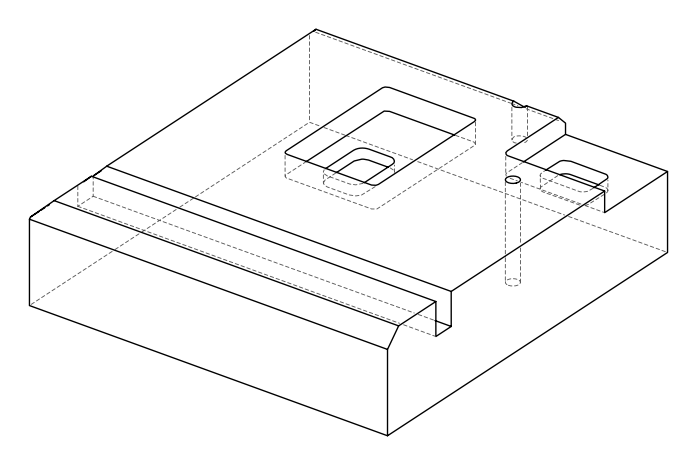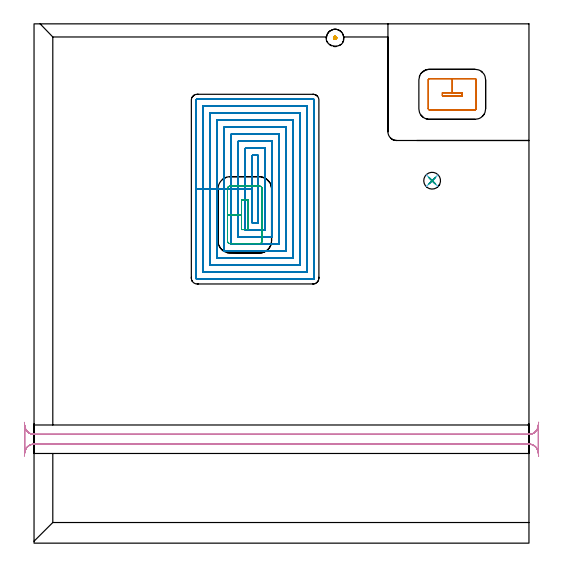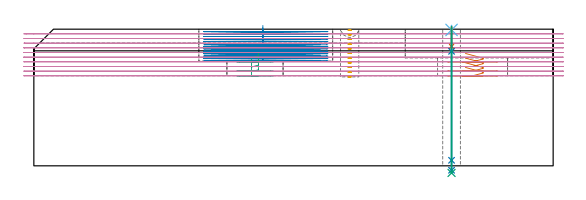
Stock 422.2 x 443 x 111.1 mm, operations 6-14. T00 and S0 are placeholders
(PLAN: 14 operations, 9 tool changes, 181 min)
(1 AREA_MILL | FG_CHAMFER_SURFACE | UGT0205_001 | 3.52 min | 10704 mm3)
(2 AREA_MILL_1 | FG_CHAMFER_SURFACE_1 | UGT0205_001 | 16.53 min | 44746 mm3)
(3 AREA_MILL_2 | FG_CHAMFER_SURFACE_2 | UGT0205_001 | 9.67 min | 18568 mm3)
(4 AREA_MILL_3 | FG_CHAMFER_SURFACE_3 | UGT0205_001 | 23.46 min | 63852 mm3)
(5 MILL_CORNER_NOTCH_RECTANGULAR | CORNER_NOTCH_RECTANGULAR | NXT0201_011 | Follow Part, ap 3, ae 75% | 26.71 min | 279431 mm3)
(6 MILL_RECTANGULAR_POCKET | POCKET_RECTANGULAR_STRAIGHT | NXT0201_012 | Follow Part, ap 4, ae 75% | 1.92 min | 34187 mm3)
(7 MILL_RECTANGULAR_POCKET_1 | POCKET_RECTANGULAR_STRAIGHT_1 | NXT0201_009 | Follow Part, ap 2, ae 75% | 76.53 min | 455399 mm3)
(8 MILL_RECTANGULAR_POCKET_2 | POCKET_RECTANGULAR_STRAIGHT_2 | NXT0201_012 | Follow Part, ap 4, ae 75% | 2.26 min | 34561 mm3)
(9 MILL_RECTANGULAR_SLOT | SLOT_RECTANGULAR | NXT0201_012 | Follow Part, ap 4, ae 75% | 18.66 min | 386972 mm3)
(10 MILL_BLIND_HOLE_FROM_SOLID_MATERIAL | STEP1POCKET | NXT0201_011 | Spiral | 0.59 min | 6471 mm3)
(11 SPOT_DRILL | STEP1HOLE | NXT0321_9005460120000 | 0.03 min | 1 mm3)
(12 DRILL_BLIND_HOLE_INTO_CENTER | STEP1HOLE | UGT0301_209 | 0.07 min | 831 mm3)
(13 GUN_DRILL_THROUGH_HOLE | STEP1HOLE | UGT0307_006 | 0.55 min | 6245 mm3)
(14 DRILL_TO_ENLARGE_THROUGH_HOLE | STEP1HOLE | UGT0301_275 | 0.48 min | 10685 mm3)
(TOOL UGT0205_001 | Chamfer Mill 20 x 3 x 45 deg. | D20 FL50 Z2)
(TOOL NXT0201_011 | ENDMILL 12mm [2P460-1200-NA 1630] | D12 FL38 Z6)
(TOOL NXT0201_012 | ENDMILL 16mm [2P460-1600-NA 1630] | D16 FL38 Z6)
(TOOL NXT0201_009 | ENDMILL 8mm [2P460-0800-NA 1630] | D8 FL26 Z6)
(TOOL NXT0321_9005460120000 | NC Spot Drill, 142deg, 12mm, Carbide, Uncoated | D12 PA142 FL30 Z2)
(TOOL UGT0301_209 | Twist Drill 9.4 mm | D9.4 PA118 FL78 Z2)
(TOOL UGT0307_006 | Gun Drill 9 mm | D9 PA130 FL24 Z1)
(TOOL UGT0301_275 | Twist Drill 14.3 mm | D14.3 PA118 FL114 Z2)
(OP 6 MILL_RECTANGULAR_POCKET)
G17 G21 G94 G90
T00 M6
G54
G17 G0 G90 X350.909 Y381.6 S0 M3
G43 Z121.1 H1
Z91.36
G94 G1 X365.2 Z87.531 F250.
Y384.2 Z86.834
X356.75 Z84.57
X348.3 F500.
Y381.6
X365.2
Y384.2
X356.75
Y396.2
X337.2
G3 X336.3 Y395.3 R0.9
G1 Y370.5
G3 X337.2 Y369.6 R0.9
G1 X376.3
G3 X377.2 Y370.5 R0.9
G1 Y395.3
G3 X376.3 Y396.2 R0.9
G1 X356.75
X355.75
G0 X350.909 Y381.6 Z87.57
G1 X365.2 Z83.741 F250.
Y384.2 Z83.044
X356.75 Z80.78
X348.3 F500.
Y381.6
X365.2
Y384.2
X356.75
Y396.2
X337.2
G3 X336.3 Y395.3 R0.9
G1 Y370.5
G3 X337.2 Y369.6 R0.9
G1 X376.3
G3 X377.2 Y370.5 R0.9
G1 Y395.3
G3 X376.3 Y396.2 R0.9
G1 X356.75
X355.75
G0 X350.909 Y381.6 Z83.78
G1 X365.2 Z79.951 F250.
Y384.2 Z79.254
X356.75 Z76.99
X348.3 F500.
Y381.6
X365.2
Y384.2
X356.75
Y396.2
X337.2
G3 X336.3 Y395.3 R0.9
G1 Y370.5
G3 X337.2 Y369.6 R0.9
G1 X376.3
G3 X377.2 Y370.5 R0.9
G1 Y395.3
G3 X376.3 Y396.2 R0.9
G1 X356.75
X355.75
G0 X350.909 Y381.6 Z79.99
G1 X365.2 Z76.161 F250.
Y384.2 Z75.464
X356.75 Z73.2
X348.3 F500.
Y381.6
X365.2
Y384.2
X356.75
Y396.2
X337.2
G3 X336.3 Y395.3 R0.9
G1 Y370.5
G3 X337.2 Y369.6 R0.9
G1 X376.3
G3 X377.2 Y370.5 R0.9
G1 Y395.3
G3 X376.3 Y396.2 R0.9
G1 X356.75
X355.75
G0 Z121.1
M5
M2
(OP 7 MILL_RECTANGULAR_POCKET_1)
G17 G21 G94 G90
T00 M6
G54
G17 G0 G90 X186.2 Y320.632 S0 M3
G43 Z121.1 H1
Z114.1
G94 G1 Y302. Z109.108 F250.
Y273.1 F500.
X191.
Y330.9
X186.2
Y302.
X180.2
Y267.1
X197.
Y336.9
X180.2
Y302.
X174.2
Y261.1
X203.
Y342.9
X174.2
Y302.
X168.2
Y255.1
X209.
Y348.9
X168.2
Y302.
X162.2
Y249.1
X215.
Y354.9
X162.2
Y302.
X156.2
Y243.1
X221.
Y360.9
X156.2
Y302.
X150.2
Y237.1
X227.
Y366.9
X150.2
Y302.
X144.2
Y231.1
X233.
Y372.9
X144.2
Y302.
X138.2
Y226.
G3 X139.1 Y225.1 R0.9
G1 X238.1
G3 X239. Y226. R0.9
G1 Y378.
G3 X238.1 Y378.9 R0.9
G1 X139.1
G3 X138.2 Y378. R0.9
G1 Y302.
Y301.
G0 X186.2 Y320.632 Z112.108
G1 Y302. Z107.115 F250.
Y273.1 F500.
X191.
Y330.9
X186.2
Y302.
X180.2
Y267.1
X197.
Y336.9
X180.2
Y302.
X174.2
Y261.1
X203.
Y342.9
X174.2
Y302.
X168.2
Y255.1
X209.
Y348.9
X168.2
Y302.
X162.2
Y249.1
X215.
Y354.9
X162.2
Y302.
X156.2
Y243.1
X221.
Y360.9
X156.2
Y302.
X150.2
Y237.1
X227.
Y366.9
X150.2
Y302.
X144.2
Y231.1
X233.
Y372.9
X144.2
Y302.
X138.2
Y226.
G3 X139.1 Y225.1 R0.9
G1 X238.1
G3 X239. Y226. R0.9
G1 Y378.
G3 X238.1 Y378.9 R0.9
G1 X139.1
G3 X138.2 Y378. R0.9
G1 Y302.
Y301.
G0 X186.2 Y320.632 Z110.115
G1 Y302. Z105.123 F250.
Y273.1 F500.
X191.
Y330.9
X186.2
Y302.
X180.2
Y267.1
X197.
Y336.9
X180.2
Y302.
X174.2
Y261.1
X203.
Y342.9
X174.2
Y302.
X168.2
Y255.1
X209.
Y348.9
X168.2
Y302.
X162.2
Y249.1
X215.
Y354.9
X162.2
Y302.
X156.2
Y243.1
X221.
Y360.9
X156.2
Y302.
X150.2
Y237.1
X227.
Y366.9
X150.2
Y302.
X144.2
Y231.1
X233.
Y372.9
X144.2
Y302.
X138.2
Y226.
G3 X139.1 Y225.1 R0.9
G1 X238.1
G3 X239. Y226. R0.9
G1 Y378.
G3 X238.1 Y378.9 R0.9
G1 X139.1
G3 X138.2 Y378. R0.9
G1 Y302.
Y301.
G0 X186.2 Y320.632 Z108.123
G1 Y302. Z103.131 F250.
Y273.1 F500.
X191.
Y330.9
X186.2
Y302.
X180.2
Y267.1
X197.
Y336.9
X180.2
Y302.
X174.2
Y261.1
X203.
Y342.9
X174.2
Y302.
X168.2
Y255.1
X209.
Y348.9
X168.2
Y302.
X162.2
Y249.1
X215.
Y354.9
X162.2
Y302.
X156.2
Y243.1
X221.
Y360.9
X156.2
Y302.
X150.2
Y237.1
X227.
Y366.9
X150.2
Y302.
X144.2
Y231.1
X233.
Y372.9
X144.2
Y302.
X138.2
Y226.
G3 X139.1 Y225.1 R0.9
G1 X238.1
G3 X239. Y226. R0.9
G1 Y378.
G3 X238.1 Y378.9 R0.9
G1 X139.1
G3 X138.2 Y378. R0.9
G1 Y302.
Y301.
G0 X186.2 Y320.632 Z106.131
G1 Y302. Z101.138 F250.
Y273.1 F500.
X191.
Y330.9
X186.2
Y302.
X180.2
Y267.1
X197.
Y336.9
X180.2
Y302.
X174.2
Y261.1
X203.
Y342.9
X174.2
Y302.
X168.2
Y255.1
X209.
Y348.9
X168.2
Y302.
X162.2
Y249.1
X215.
Y354.9
X162.2
Y302.
X156.2
Y243.1
X221.
Y360.9
X156.2
Y302.
X150.2
Y237.1
X227.
Y366.9
X150.2
Y302.
X144.2
Y231.1
X233.
Y372.9
X144.2
Y302.
X138.2
Y226.
G3 X139.1 Y225.1 R0.9
G1 X238.1
G3 X239. Y226. R0.9
G1 Y378.
G3 X238.1 Y378.9 R0.9
G1 X139.1
G3 X138.2 Y378. R0.9
G1 Y302.
Y301.
G0 X186.2 Y320.632 Z104.138
G1 Y302. Z99.146 F250.
Y273.1 F500.
X191.
Y330.9
X186.2
Y302.
X180.2
Y267.1
X197.
Y336.9
X180.2
Y302.
X174.2
Y261.1
X203.
Y342.9
X174.2
Y302.
X168.2
Y255.1
X209.
Y348.9
X168.2
Y302.
X162.2
Y249.1
X215.
Y354.9
X162.2
Y302.
X156.2
Y243.1
X221.
Y360.9
X156.2
Y302.
X150.2
Y237.1
X227.
Y366.9
X150.2
Y302.
X144.2
Y231.1
X233.
Y372.9
X144.2
Y302.
X138.2
Y226.
G3 X139.1 Y225.1 R0.9
G1 X238.1
G3 X239. Y226. R0.9
G1 Y378.
G3 X238.1 Y378.9 R0.9
G1 X139.1
G3 X138.2 Y378. R0.9
G1 Y302.
Y301.
G0 X186.2 Y320.632 Z102.146
G1 Y302. Z97.154 F250.
Y273.1 F500.
X191.
Y330.9
X186.2
Y302.
X180.2
Y267.1
X197.
Y336.9
X180.2
Y302.
X174.2
Y261.1
X203.
Y342.9
X174.2
Y302.
X168.2
Y255.1
X209.
Y348.9
X168.2
Y302.
X162.2
Y249.1
X215.
Y354.9
X162.2
Y302.
X156.2
Y243.1
X221.
Y360.9
X156.2
Y302.
X150.2
Y237.1
X227.
Y366.9
X150.2
Y302.
X144.2
Y231.1
X233.
Y372.9
X144.2
Y302.
X138.2
Y226.
G3 X139.1 Y225.1 R0.9
G1 X238.1
G3 X239. Y226. R0.9
G1 Y378.
G3 X238.1 Y378.9 R0.9
G1 X139.1
G3 X138.2 Y378. R0.9
G1 Y302.
Y301.
G0 X186.2 Y320.632 Z100.154
G1 Y302. Z95.162 F250.
Y273.1 F500.
X191.
Y330.9
X186.2
Y302.
X180.2
Y267.1
X197.
Y336.9
X180.2
Y302.
X174.2
Y261.1
X203.
Y342.9
X174.2
Y302.
X168.2
Y255.1
X209.
Y348.9
X168.2
Y302.
X162.2
Y249.1
X215.
Y354.9
X162.2
Y302.
X156.2
Y243.1
X221.
Y360.9
X156.2
Y302.
X150.2
Y237.1
X227.
Y366.9
X150.2
Y302.
X144.2
Y231.1
X233.
Y372.9
X144.2
Y302.
X138.2
Y226.
G3 X139.1 Y225.1 R0.9
G1 X238.1
G3 X239. Y226. R0.9
G1 Y378.
G3 X238.1 Y378.9 R0.9
G1 X139.1
G3 X138.2 Y378. R0.9
G1 Y302.
Y301.
G0 X186.2 Y320.632 Z98.162
G1 Y302. Z93.169 F250.
Y273.1 F500.
X191.
Y330.9
X186.2
Y302.
X180.2
Y267.1
X197.
Y336.9
X180.2
Y302.
X174.2
Y261.1
X203.
Y342.9
X174.2
Y302.
X168.2
Y255.1
X209.
Y348.9
X168.2
Y302.
X162.2
Y249.1
X215.
Y354.9
X162.2
Y302.
X156.2
Y243.1
X221.
Y360.9
X156.2
Y302.
X150.2
Y237.1
X227.
Y366.9
X150.2
Y302.
X144.2
Y231.1
X233.
Y372.9
X144.2
Y302.
X138.2
Y226.
G3 X139.1 Y225.1 R0.9
G1 X238.1
G3 X239. Y226. R0.9
G1 Y378.
G3 X238.1 Y378.9 R0.9
G1 X139.1
G3 X138.2 Y378. R0.9
G1 Y302.
Y301.
G0 X186.2 Y320.632 Z96.169
G1 Y302. Z91.177 F250.
Y273.1 F500.
X191.
Y330.9
X186.2
Y302.
X180.2
Y267.1
X197.
Y336.9
X180.2
Y302.
X174.2
Y261.1
X203.
Y342.9
X174.2
Y302.
X168.2
Y255.1
X209.
Y348.9
X168.2
Y302.
X162.2
Y249.1
X215.
Y354.9
X162.2
Y302.
X156.2
Y243.1
X221.
Y360.9
X156.2
Y302.
X150.2
Y237.1
X227.
Y366.9
X150.2
Y302.
X144.2
Y231.1
X233.
Y372.9
X144.2
Y302.
X138.2
Y226.
G3 X139.1 Y225.1 R0.9
G1 X238.1
G3 X239. Y226. R0.9
G1 Y378.
G3 X238.1 Y378.9 R0.9
G1 X139.1
G3 X138.2 Y378. R0.9
G1 Y302.
Y301.
G0 X186.2 Y320.632 Z94.177
G1 Y302. Z89.185 F250.
Y273.1 F500.
X191.
Y330.9
X186.2
Y302.
X180.2
Y267.1
X197.
Y336.9
X180.2
Y302.
X174.2
Y261.1
X203.
Y342.9
X174.2
Y302.
X168.2
Y255.1
X209.
Y348.9
X168.2
Y302.
X162.2
Y249.1
X215.
Y354.9
X162.2
Y302.
X156.2
Y243.1
X221.
Y360.9
X156.2
Y302.
X150.2
Y237.1
X227.
Y366.9
X150.2
Y302.
X144.2
Y231.1
X233.
Y372.9
X144.2
Y302.
X138.2
Y226.
G3 X139.1 Y225.1 R0.9
G1 X238.1
G3 X239. Y226. R0.9
G1 Y378.
G3 X238.1 Y378.9 R0.9
G1 X139.1
G3 X138.2 Y378. R0.9
G1 Y302.
Y301.
G0 X186.2 Y320.632 Z92.185
G1 Y302. Z87.192 F250.
Y273.1 F500.
X191.
Y330.9
X186.2
Y302.
X180.2
Y267.1
X197.
Y336.9
X180.2
Y302.
X174.2
Y261.1
X203.
Y342.9
X174.2
Y302.
X168.2
Y255.1
X209.
Y348.9
X168.2
Y302.
X162.2
Y249.1
X215.
Y354.9
X162.2
Y302.
X156.2
Y243.1
X221.
Y360.9
X156.2
Y302.
X150.2
Y237.1
X227.
Y366.9
X150.2
Y302.
X144.2
Y231.1
X233.
Y372.9
X144.2
Y302.
X138.2
Y226.
G3 X139.1 Y225.1 R0.9
G1 X238.1
G3 X239. Y226. R0.9
G1 Y378.
G3 X238.1 Y378.9 R0.9
G1 X139.1
G3 X138.2 Y378. R0.9
G1 Y302.
Y301.
G0 X186.2 Y320.632 Z90.192
G1 Y302. Z85.2 F250.
Y273.1 F500.
X191.
Y330.9
X186.2
Y302.
X180.2
Y267.1
X197.
Y336.9
X180.2
Y302.
X174.2
Y261.1
X203.
Y342.9
X174.2
Y302.
X168.2
Y255.1
X209.
Y348.9
X168.2
Y302.
X162.2
Y249.1
X215.
Y354.9
X162.2
Y302.
X156.2
Y243.1
X221.
Y360.9
X156.2
Y302.
X150.2
Y237.1
X227.
Y366.9
X150.2
Y302.
X144.2
Y231.1
X233.
Y372.9
X144.2
Y302.
X138.2
Y226.
G3 X139.1 Y225.1 R0.9
G1 X238.1
G3 X239. Y226. R0.9
G1 Y378.
G3 X238.1 Y378.9 R0.9
G1 X139.1
G3 X138.2 Y378. R0.9
G1 Y302.
Y301.
G0 Z121.1
M5
M2
(OP 8 MILL_RECTANGULAR_POCKET_2)
G17 G21 G94 G90
T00 M6
G54
G17 G0 G90 X182.6 Y285.409 S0 M3
G43 Z121.1 H1
Z91.36
G94 G1 Y292.6 Z89.433 F250.
X177. Z87.933
Y280.05 Z84.57
Y267.5 F500.
X182.6
Y292.6
X177.
Y280.05
X165.
Y257.8
G3 X167.3 Y255.5 R2.3
G1 X192.3
G3 X194.6 Y257.8 R2.3
G1 Y302.3
G3 X192.3 Y304.6 R2.3
G1 X167.3
G3 X165. Y302.3 R2.3
G1 Y280.05
Y279.05
G0 X182.6 Y285.409 Z87.57
G1 Y292.6 Z85.643 F250.
X177. Z84.143
Y280.05 Z80.78
Y267.5 F500.
X182.6
Y292.6
X177.
Y280.05
X165.
Y257.8
G3 X167.3 Y255.5 R2.3
G1 X192.3
G3 X194.6 Y257.8 R2.3
G1 Y302.3
G3 X192.3 Y304.6 R2.3
G1 X167.3
G3 X165. Y302.3 R2.3
G1 Y280.05
Y279.05
G0 X182.6 Y285.409 Z83.78
G1 Y292.6 Z81.853 F250.
X177. Z80.353
Y280.05 Z76.99
Y267.5 F500.
X182.6
Y292.6
X177.
Y280.05
X165.
Y257.8
G3 X167.3 Y255.5 R2.3
G1 X192.3
G3 X194.6 Y257.8 R2.3
G1 Y302.3
G3 X192.3 Y304.6 R2.3
G1 X167.3
G3 X165. Y302.3 R2.3
G1 Y280.05
Y279.05
G0 X182.6 Y285.409 Z79.99
G1 Y292.6 Z78.063 F250.
X177. Z76.563
Y280.05 Z73.2
Y267.5 F500.
X182.6
Y292.6
X177.
Y280.05
X165.
Y257.8
G3 X167.3 Y255.5 R2.3
G1 X192.3
G3 X194.6 Y257.8 R2.3
G1 Y302.3
G3 X192.3 Y304.6 R2.3
G1 X167.3
G3 X165. Y302.3 R2.3
G1 Y280.05
Y279.05
G0 Z121.1
M5
M2
(OP 9 MILL_RECTANGULAR_SLOT)
G17 G21 G94 G90
T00 M6
G54
G17 G0 G90 X-8.12 Y79.158 S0 M3
G43 Z121.1 H1
Z107.31
G94 G1 X-6.245 Y81.5 F250.
G2 X0. Y84.5 R8. F500.
G1 X422.2
G2 X430.17 Y77.192 R8.
G1 X430.2
Y100.108
X430.17
G2 X422.2 Y92.8 R8.
G1 X0.
G2 X-6.245 Y95.8 R8.
G1 X-8.12 Y98.142 F250.
G0 X-8.157 Y79.044 Z103.52
G1 X-6.315 Y81.412
G2 X0. Y84.5 R8. F500.
G1 X422.2
G2 X430.17 Y77.192 R8.
G1 X430.2
Y100.108
X430.17
G2 X422.2 Y92.8 R8.
G1 X0.
G2 X-6.315 Y95.888 R8.
G1 X-8.157 Y98.257 F250.
G0 Z121.1
X430.43 Y103.096
Z99.73
G1 X430.17 Y100.108
G2 X422.2 Y92.8 R8. F500.
G1 X0.
G2 X-7.404 Y97.77 R8.
G1 X-7.432 Y97.781
G3 X-8. Y94.82 R8.
G1 Y82.433
G3 X-7.441 Y79.496 R8.
G1 X-7.413 Y79.507
G2 X0. Y84.5 R8.
G1 X422.2
G2 X430.17 Y77.192 R8.
G1 X430.43 Y74.204 F250.
G0 Y103.096 Z95.94
G1 X430.17 Y100.108
G2 X422.2 Y92.8 R8. F500.
G1 X0.
G2 X-7.932 Y99.756 R8.
G1 X-7.961 Y99.759
G3 X-8. Y98.975 R8.
G1 Y78.45
G3 X-7.954 Y77.595 R8.
G1 X-7.924 Y77.598
G2 X0. Y84.5 R8.
G1 X422.2
G2 X430.17 Y77.192 R8.
G1 X430.43 Y74.204 F250.
G0 Z121.1
X-8.23 Y74.203
Z92.15
G1 X-7.97 Y77.192
G2 X0. Y84.5 R8. F500.
G1 X422.2
G2 X430.17 Y77.192 R8.
G1 X430.2
Y100.108
X430.17
G2 X422.2 Y92.8 R8.
G1 X0.
G2 X-7.97 Y100.108 R8.
G1 X-8.23 Y103.097 F250.
G0 Y74.203 Z88.36
G1 X-7.97 Y77.192
G2 X0. Y84.5 R8. F500.
G1 X422.2
G2 X430.17 Y77.192 R8.
G1 X430.2
Y100.108
X430.17
G2 X422.2 Y92.8 R8.
G1 X0.
G2 X-7.97 Y100.108 R8.
G1 X-8.23 Y103.097 F250.
G0 Z121.1
X430.43 Y103.096
Z84.57
G1 X430.17 Y100.108
G2 X422.2 Y92.8 R8. F500.
G1 X0.
G2 X-7.99 Y100.4 R8.
G1 X-8.
Y76.9
X-7.99
G2 X0. Y84.5 R8.
G1 X422.2
G2 X430.17 Y77.192 R8.
G1 X430.43 Y74.204 F250.
G0 Y103.096 Z80.78
G1 X430.17 Y100.108
G2 X422.2 Y92.8 R8. F500.
G1 X0.
G2 X-7.99 Y100.4 R8.
G1 X-8.
Y76.9
X-7.99
G2 X0. Y84.5 R8.
G1 X422.2
G2 X430.17 Y77.192 R8.
G1 X430.43 Y74.204 F250.
G0 Y103.096 Z76.99
G1 X430.17 Y100.108
G2 X422.2 Y92.8 R8. F500.
G1 X0.
G2 X-7.99 Y100.4 R8.
G1 X-8.
Y76.9
X-7.99
G2 X0. Y84.5 R8.
G1 X422.2
G2 X430.17 Y77.192 R8.
G1 X430.43 Y74.204 F250.
G0 Y103.096 Z73.2
G1 X430.17 Y100.108
G2 X422.2 Y92.8 R8. F500.
G1 X0.
G2 X-7.99 Y100.4 R8.
G1 X-8.
Y76.9
X-7.99
G2 X0. Y84.5 R8.
G1 X422.2
G2 X430.17 Y77.192 R8.
G1 X430.43 Y74.204 F250.
G0 Z121.1
M5
M2
(OP 10 MILL_BLIND_HOLE_FROM_SOLID_MATERIAL)
G17 G21 G94 G90
T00 M6
G54
G17 G0 G90 X256.8 Y431. S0 M3
G43 Z121.1 H1
Z110.3
G94 G3 X257.5 Y431.7 R0.7 F250.
X256.8 Y432.4 R0.7
X255.4 Y431. R1.4
X256.8 Y432.4 R-1.4
X256.1 Y431.7 R0.7
X256.8 Y431. R0.7
G0 Z106.5
G3 X257.5 Y431.7 R0.7
X256.8 Y432.4 R0.7
X255.4 Y431. R1.4
X256.8 Y432.4 R-1.4
X256.1 Y431.7 R0.7
X256.8 Y431. R0.7
G0 Z102.7
G3 X257.5 Y431.7 R0.7
X256.8 Y432.4 R0.7
X255.4 Y431. R1.4
X256.8 Y432.4 R-1.4
X256.1 Y431.7 R0.7
X256.8 Y431. R0.7
G0 Z98.9
G3 X257.5 Y431.7 R0.7
X256.8 Y432.4 R0.7
X255.4 Y431. R1.4
X256.8 Y432.4 R-1.4
X256.1 Y431.7 R0.7
X256.8 Y431. R0.7
G0 Z95.1
G3 X257.5 Y431.7 R0.7
X256.8 Y432.4 R0.7
X255.4 Y431. R1.4
X256.8 Y432.4 R-1.4
X256.1 Y431.7 R0.7
X256.8 Y431. R0.7
G0 Z91.3
G3 X257.5 Y431.7 R0.7
X256.8 Y432.4 R0.7
X255.4 Y431. R1.4
X256.8 Y432.4 R-1.4
X256.1 Y431.7 R0.7
X256.8 Y431. R0.7
G0 Z87.5
G3 X257.5 Y431.7 R0.7
X256.8 Y432.4 R0.7
X255.4 Y431. R1.4
X256.8 Y432.4 R-1.4
X256.1 Y431.7 R0.7
X256.8 Y431. R0.7
G0 Z83.7
G3 X257.5 Y431.7 R0.7
X256.8 Y432.4 R0.7
X255.4 Y431. R1.4
X256.8 Y432.4 R-1.4
X256.1 Y431.7 R0.7
X256.8 Y431. R0.7
G0 Z79.9
G3 X257.5 Y431.7 R0.7
X256.8 Y432.4 R0.7
X255.4 Y431. R1.4
X256.8 Y432.4 R-1.4
X256.1 Y431.7 R0.7
X256.8 Y431. R0.7
G0 Z76.1
G3 X257.5 Y431.7 R0.7
X256.8 Y432.4 R0.7
X255.4 Y431. R1.4
X256.8 Y432.4 R-1.4
X256.1 Y431.7 R0.7
X256.8 Y431. R0.7
G0 Z72.3
G3 X257.5 Y431.7 R0.7
X256.8 Y432.4 R0.7
X255.4 Y431. R1.4
X256.8 Y432.4 R-1.4
X256.1 Y431.7 R0.7
X256.8 Y431. R0.7
G0 Z121.1
M5
M2
(OP 11 SPOT_DRILL)
G17 G21 G94 G90
T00 M6
G54
G17 G0 G90 X339.6 Y309.2 S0 M3
G43 Z121.1 H0
G94 G81 G98 Z110.485 F250. R114.1
G80
M5
M2
(OP 12 DRILL_BLIND_HOLE_INTO_CENTER)
G17 G21 G94 G90
T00 M6
G54
G17 G0 G90 X339.6 Y309.2 S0 M3
G43 Z121.1 H0
G94 G81 G98 Z97. F250. R113.1
G80
M5
M2
(OP 13 GUN_DRILL_THROUGH_HOLE)
G17 G21 G94 G90
T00 M6
G54
G17 G0 G90 X339.6 Y309.2 M8
G43 Z121.1 H0
Z108.82
S716 M3
G94 G1 Z93.105 F125. M26
G4 X.084
Z4.5 F250.
G4 X.084
Z-3.598 F125.
G4 X.084
M5
M9
G0 Z108.82
Z121.1
M2
(OP 14 DRILL_TO_ENLARGE_THROUGH_HOLE)
G17 G21 G94 G90
T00 M6
G54
G17 G0 G90 X339.6 Y309.2 S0 M3
G43 Z121.1 H0
G94 G73 G98 Z-5.796 F250. Q12.988 R113.1
G80
M5
M2
